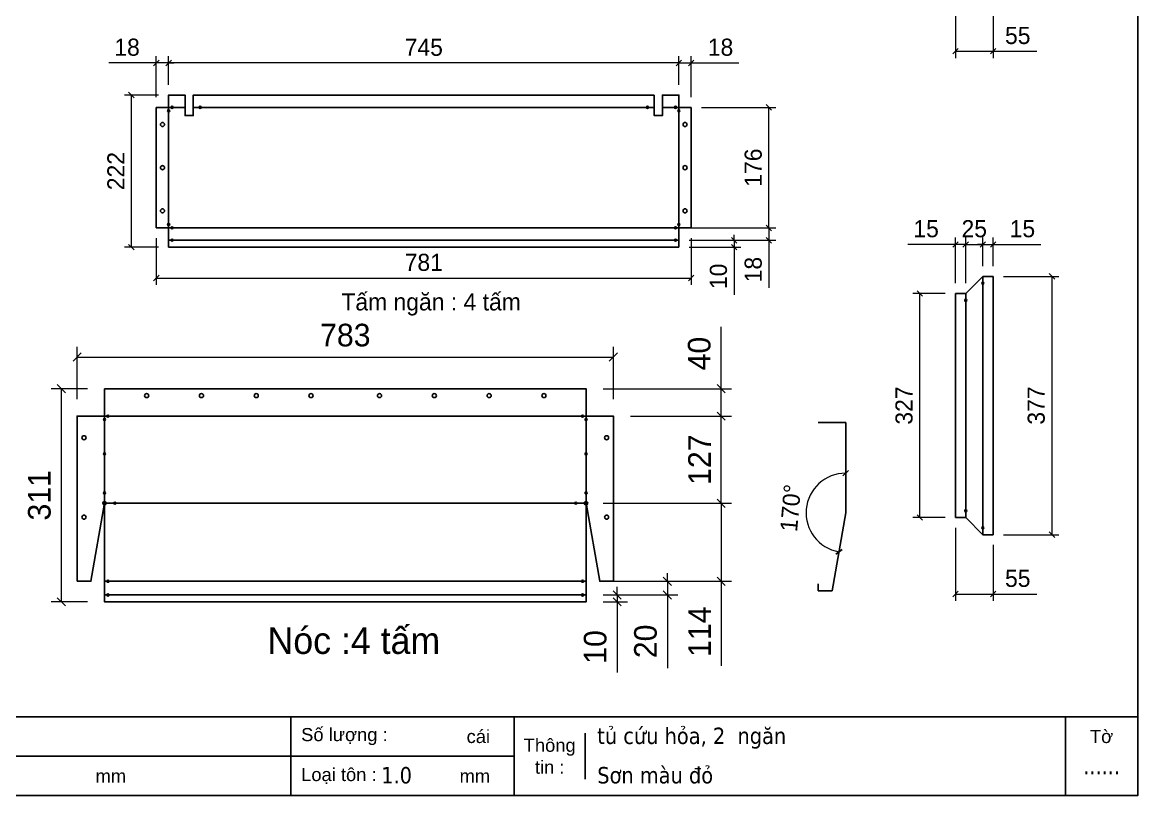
# Model space of a CAD drawing. Header units: millimetres. Extents: x 0 to 2846, y 0 to 2012.
# Drawn here: x 1218 to 2846, y 0 to 1129 of the extents above; entities that cross this region are included whole.
import ezdxf
from ezdxf.enums import TextEntityAlignment as Align

# ---------------------------------------------------------------- set-up
doc = ezdxf.new("R2010")
doc.units = ezdxf.units.MM
doc.layers.add('DIM', color=253, linetype='Continuous')
doc.layers.add('FIRE PROTECTION', color=1, linetype='Continuous')
doc.styles.add('Arial', font='arial.ttf')
doc.styles.add('Tahoma (Input Text)', font='tahoma.ttf')
doc.dimstyles.new('Dim-25', dxfattribs={"dimtxt": 25, "dimasz": 8, "dimexe": 10, "dimexo": 15, "dimgap": 10, "dimtad": 1, "dimdec": 0, "dimtxsty": 'Standard', "dimblk": 'OBLIQUE', "dimcen": 10, "dimclrd": 5, "dimclre": 5, "dimclrt": 3, "dimazin": 3, "dimtfac": 1, "dimtdec": 0, "dimtmove": 0, "dimatfit": 3, "dimldrblk": 'OBLIQUE', "dimlwd": 9, "dimlwe": 9})
doc.dimstyles.new('Dim-33', dxfattribs={"dimtxt": 33, "dimasz": 12, "dimexe": 15, "dimexo": 25, "dimgap": 15, "dimtad": 1, "dimdec": 0, "dimtxsty": 'Standard', "dimblk": 'OBLIQUE', "dimcen": 10, "dimclrd": 5, "dimclre": 5, "dimclrt": 3, "dimazin": 3, "dimtfac": 1, "dimtdec": 0, "dimtmove": 0, "dimatfit": 3, "dimldrblk": 'OPEN30', "dimlwd": 9, "dimlwe": 9})

# ---------------------------------------------------------------- blocks, each defined once
blk = doc.blocks.new('khungtenAsean2')
at = {"color": 7}
for p, q in [((2970, -1980), (0, -1980)), ((1680, -1980), (1680, -2100)), ((2020, -1980), (2020, -2100)), ((2860, -1980), (2860, -2100)), ((2128.3, -2005), (2128.3, -2075)), ((2020, -2040), (0, -2040))]:
    blk.add_line(p, q, dxfattribs=at)
blk.add_lwpolyline([(0, 0), (2970, 0), (2970, -2100), (0, -2100)], close=True, dxfattribs=at)
at = {"color": 2, "char_height": 20, "style": 'Arial'}
for s, insert, width, attachment_point in [('  Số lượng :', (1680, -2010), 917.634, 4), ('cái', (1947.6, -2010), 917.634, 4), ('Tờ', (2915, -2010), 110, 5), ('Thông\\Ptin :', (2074.2, -2040), 108.311, 5), ('mm', (1382.3, -2070), 917.634, 4), ('  Loại tôn :', (1680, -2070), 917.634, 4), ('mm', (1936.9, -2070), 917.634, 4)]:
    blk.add_mtext(s, dxfattribs=dict(at, insert=insert, width=width, attachment_point=attachment_point))
at = {"color": 1, "style": 'Tahoma (Input Text)', "flags": 8}
for tag, p in [('#01', (137.1, -2021.3)), ('#03', (506.6, -2019.3)), ('#05', (1106.6, -2021.3)), ('#07', (1834.7, -2021.3)), ('#09', (2146.7, -2021.3)), ('#02', (98.5, -2081.3)), ('#04', (486.1, -2081.3)), ('#06', (1065.3, -2081.3)), ('#08', (1817.4, -2081.3)), ('#10', (2146.7, -2081.3))]:
    blk.add_attdef(tag, p, '', height=25, dxfattribs=at)
blk.add_attdef('#11', text='', height=25, dxfattribs=at).set_placement((2915, -2067.3), align=Align.CENTER)
blk = doc.blocks.new('*D24')
at = {"color": 0, "linetype": 'ByBlock', "lineweight": -2}
for p, q in [((2172.4, 1065.4), (2180.4, 1073.4)), ((2198.4, 1073.4), (2190.4, 1065.4))]:
    blk.add_line(p, q, dxfattribs=at)
at = {"layer": 'Defpoints', "color": 0, "transparency": 16777216}
for p in [(2194.4, 1069.4), (2176.4, 1022.6), (2194.4, 1004.6)]:
    blk.add_point(p, dxfattribs=at)
at = {"layer": 'DIM', "color": 5, "lineweight": 9, "transparency": 16777216}
for p, q in [((2176.4, 1037.6), (2176.4, 1079.4)), ((2194.4, 1019.6), (2194.4, 1079.4)), ((2176.4, 1069.4), (2168.4, 1069.4)), ((2176.4, 1069.4), (2194.4, 1069.4)), ((2194.4, 1069.4), (2264, 1069.4))]:
    blk.add_line(p, q, dxfattribs=at)
at = {"layer": 'DIM', "color": 3, "transparency": 16777216, "insert": (2237.2, 1092.2), "char_height": 25, "attachment_point": 5}
blk.add_mtext('18', dxfattribs=at)
blk = doc.blocks.new('_Oblique')
at = {"color": 0, "linetype": 'ByBlock', "lineweight": -2}
blk.add_line((-0.5, -0.5), (0.5, 0.5), dxfattribs=at)
blk = doc.blocks.new('*D25')
at = {"color": 0, "linetype": 'ByBlock', "lineweight": -2}
for p, q in [((1435.4, 1073.4), (1427.4, 1065.4)), ((2172.4, 1065.4), (2180.4, 1073.4))]:
    blk.add_line(p, q, dxfattribs=at)
at = {"layer": 'Defpoints', "color": 0, "transparency": 16777216}
for p in [(1431.4, 1069.4), (1431.4, 1022.6), (2176.4, 1022.6)]:
    blk.add_point(p, dxfattribs=at)
at = {"layer": 'DIM', "color": 5, "lineweight": 9, "transparency": 16777216}
for p, q in [((1431.4, 1037.6), (1431.4, 1079.4)), ((2176.4, 1037.6), (2176.4, 1079.4)), ((2176.4, 1069.4), (1431.4, 1069.4))]:
    blk.add_line(p, q, dxfattribs=at)
at = {"layer": 'DIM', "color": 3, "transparency": 16777216, "insert": (1803.9, 1092.1), "char_height": 25, "attachment_point": 5}
blk.add_mtext('745', dxfattribs=at)
blk = doc.blocks.new('*D26')
at = {"color": 0, "linetype": 'ByBlock', "lineweight": -2}
for p, q in [((1409.4, 1065.4), (1417.4, 1073.4)), ((1435.4, 1073.4), (1427.4, 1065.4))]:
    blk.add_line(p, q, dxfattribs=at)
at = {"layer": 'Defpoints', "color": 0, "transparency": 16777216}
for p in [(1413.4, 1069.4), (1431.4, 1022.6), (1413.4, 1004.6)]:
    blk.add_point(p, dxfattribs=at)
at = {"layer": 'DIM', "color": 5, "lineweight": 9, "transparency": 16777216}
for p, q in [((1413.4, 1019.6), (1413.4, 1079.4)), ((1431.4, 1037.6), (1431.4, 1079.4)), ((1413.4, 1069.4), (1343.9, 1069.4)), ((1431.4, 1069.4), (1413.4, 1069.4)), ((1431.4, 1069.4), (1439.4, 1069.4))]:
    blk.add_line(p, q, dxfattribs=at)
at = {"layer": 'DIM', "color": 3, "transparency": 16777216, "insert": (1370.7, 1092.2), "char_height": 25, "attachment_point": 5}
blk.add_mtext('18', dxfattribs=at)
blk = doc.blocks.new('*D27')
at = {"color": 0, "linetype": 'ByBlock', "lineweight": -2}
for p, q in [((2253, 814.6), (2261, 806.6)), ((2261, 796.6), (2253, 804.6))]:
    blk.add_line(p, q, dxfattribs=at)
at = {"layer": 'Defpoints', "color": 0, "ltscale": 3, "transparency": 16777216}
for p in [(2176.4, 810.6), (2176.4, 800.6), (2257, 810.6)]:
    blk.add_point(p, dxfattribs=at)
at = {"layer": 'DIM', "color": 5, "lineweight": 9, "ltscale": 3, "transparency": 16777216}
for p, q in [((2257, 810.6), (2257, 818.6)), ((2191.4, 810.6), (2267, 810.6)), ((2191.4, 800.6), (2267, 800.6)), ((2257, 810.6), (2257, 800.6)), ((2257, 800.6), (2257, 731.2))]:
    blk.add_line(p, q, dxfattribs=at)
at = {"layer": 'DIM', "color": 3, "ltscale": 3, "transparency": 16777216, "insert": (2234.2, 757.9), "char_height": 25, "attachment_point": 5, "rotation": 90}
blk.add_mtext('10', dxfattribs=at)
blk = doc.blocks.new('*D28')
at = {"color": 0, "linetype": 'ByBlock', "lineweight": -2}
for p, q in [((2303.7, 832.6), (2311.7, 824.6)), ((2311.7, 806.6), (2303.7, 814.6))]:
    blk.add_line(p, q, dxfattribs=at)
at = {"layer": 'Defpoints', "color": 0, "ltscale": 3, "transparency": 16777216}
for p in [(2176.4, 828.6), (2307.7, 828.6), (2176.4, 810.6)]:
    blk.add_point(p, dxfattribs=at)
at = {"layer": 'DIM', "color": 5, "lineweight": 9, "ltscale": 3, "transparency": 16777216}
for p, q in [((2307.7, 828.6), (2307.7, 836.6)), ((2191.4, 828.6), (2317.7, 828.6)), ((2307.7, 828.6), (2307.7, 810.6)), ((2191.4, 810.6), (2317.7, 810.6)), ((2307.7, 810.6), (2307.7, 741.1))]:
    blk.add_line(p, q, dxfattribs=at)
at = {"layer": 'DIM', "color": 3, "ltscale": 3, "transparency": 16777216, "insert": (2285, 767.8), "char_height": 25, "attachment_point": 5, "rotation": 90}
blk.add_mtext('18', dxfattribs=at)
blk = doc.blocks.new('*D29')
at = {"color": 0, "linetype": 'ByBlock', "lineweight": -2}
for p, q in [((2311.7, 1000.6), (2303.7, 1008.6)), ((2303.7, 832.6), (2311.7, 824.6))]:
    blk.add_line(p, q, dxfattribs=at)
at = {"layer": 'Defpoints', "color": 0, "ltscale": 3, "transparency": 16777216}
for p in [(2194.4, 1004.6), (2307.7, 1004.6), (2194.4, 828.6)]:
    blk.add_point(p, dxfattribs=at)
at = {"layer": 'DIM', "color": 5, "lineweight": 9, "ltscale": 3, "transparency": 16777216}
for p, q in [((2209.4, 1004.6), (2317.7, 1004.6)), ((2307.7, 828.6), (2307.7, 1004.6)), ((2209.4, 828.6), (2317.7, 828.6))]:
    blk.add_line(p, q, dxfattribs=at)
at = {"layer": 'DIM', "color": 3, "ltscale": 3, "transparency": 16777216, "insert": (2285, 916.6), "char_height": 25, "attachment_point": 5, "rotation": 90}
blk.add_mtext('176', dxfattribs=at)
blk = doc.blocks.new('*D30')
at = {"color": 0, "linetype": 'ByBlock', "lineweight": -2}
for p, q in [((1380.9, 1018.6), (1372.9, 1026.6)), ((1372.9, 804.6), (1380.9, 796.6))]:
    blk.add_line(p, q, dxfattribs=at)
at = {"layer": 'Defpoints', "color": 0, "ltscale": 3, "transparency": 16777216}
for p in [(1431.4, 1022.6), (1376.9, 800.6), (1431.4, 800.6)]:
    blk.add_point(p, dxfattribs=at)
at = {"layer": 'DIM', "color": 5, "lineweight": 9, "ltscale": 3, "transparency": 16777216}
for p, q in [((1416.4, 1022.6), (1366.9, 1022.6)), ((1376.9, 1022.6), (1376.9, 800.6)), ((1416.4, 800.6), (1366.9, 800.6))]:
    blk.add_line(p, q, dxfattribs=at)
at = {"layer": 'DIM', "color": 3, "ltscale": 3, "transparency": 16777216, "insert": (1354.3, 911.6), "char_height": 25, "attachment_point": 5, "rotation": 90}
blk.add_mtext('222', dxfattribs=at)
blk = doc.blocks.new('*D37')
at = {"color": 0, "linetype": 'ByBlock', "lineweight": -2}
for p, q in [((1417.4, 759.5), (1409.4, 751.5)), ((2190.4, 751.5), (2198.4, 759.5))]:
    blk.add_line(p, q, dxfattribs=at)
at = {"layer": 'Defpoints', "color": 0, "ltscale": 3, "transparency": 16777216}
for p in [(1413.4, 828.6), (2194.4, 828.6), (2194.4, 755.5)]:
    blk.add_point(p, dxfattribs=at)
at = {"layer": 'DIM', "color": 5, "lineweight": 9, "ltscale": 3, "transparency": 16777216}
for p, q in [((1413.4, 813.6), (1413.4, 745.5)), ((2194.4, 813.6), (2194.4, 745.5)), ((1413.4, 755.5), (2194.4, 755.5))]:
    blk.add_line(p, q, dxfattribs=at)
at = {"layer": 'DIM', "color": 3, "ltscale": 3, "transparency": 16777216, "insert": (1803.9, 778.2), "char_height": 25, "attachment_point": 5}
blk.add_mtext('781', dxfattribs=at)
blk = doc.blocks.new('*D38')
at = {"color": 0, "linetype": 'ByBlock', "lineweight": -2}
for p, q in [((2244.1, 587.9), (2232.1, 599.9)), ((2232.1, 559.9), (2244.1, 547.9))]:
    blk.add_line(p, q, dxfattribs=at)
at = {"layer": 'Defpoints', "color": 0, "transparency": 16777216}
for p in [(2040.8, 593.9), (2238.1, 593.9), (2080.8, 553.9)]:
    blk.add_point(p, dxfattribs=at)
at = {"layer": 'DIM', "color": 5, "lineweight": 9, "transparency": 16777216}
for p, q in [((2238.1, 593.9), (2238.1, 684.4)), ((2065.8, 593.9), (2253.1, 593.9)), ((2238.1, 553.9), (2238.1, 593.9)), ((2105.8, 553.9), (2253.1, 553.9))]:
    blk.add_line(p, q, dxfattribs=at)
at = {"layer": 'DIM', "color": 3, "transparency": 16777216, "insert": (2206.2, 645.2), "char_height": 33, "attachment_point": 5, "rotation": 90}
blk.add_mtext('40', dxfattribs=at)
blk = doc.blocks.new('_Open30')
at = {"color": 0, "linetype": 'ByBlock', "lineweight": -2}
for p, q in [((-1, 0.27), (0, 0)), ((0, 0), (-1, -0.27)), ((0, 0), (-1, 0))]:
    blk.add_line(p, q, dxfattribs=at)
blk = doc.blocks.new('*D39')
at = {"color": 0, "linetype": 'ByBlock', "lineweight": -2}
for p, q in [((1280.7, 587.9), (1268.7, 599.9)), ((1268.7, 288.9), (1280.7, 276.9))]:
    blk.add_line(p, q, dxfattribs=at)
at = {"layer": 'Defpoints', "color": 0, "transparency": 16777216}
for p in [(1337.8, 593.9), (1274.7, 282.9), (1337.8, 282.9)]:
    blk.add_point(p, dxfattribs=at)
at = {"layer": 'DIM', "color": 5, "lineweight": 9, "transparency": 16777216}
for p, q in [((1312.8, 593.9), (1259.7, 593.9)), ((1274.7, 593.9), (1274.7, 282.9)), ((1312.8, 282.9), (1259.7, 282.9))]:
    blk.add_line(p, q, dxfattribs=at)
at = {"layer": 'DIM', "color": 3, "transparency": 16777216, "insert": (1242.8, 438.4), "char_height": 33, "attachment_point": 5, "rotation": 90}
blk.add_mtext('311', dxfattribs=at)
blk = doc.blocks.new('*D40')
at = {"color": 0, "linetype": 'ByBlock', "lineweight": -2}
for p, q in [((1303.8, 646.1), (1291.8, 634.1)), ((2074.8, 634.1), (2086.8, 646.1))]:
    blk.add_line(p, q, dxfattribs=at)
at = {"layer": 'Defpoints', "color": 0, "transparency": 16777216}
for p in [(2080.8, 640.1), (1297.8, 553.9), (2080.8, 553.9)]:
    blk.add_point(p, dxfattribs=at)
at = {"layer": 'DIM', "color": 5, "lineweight": 9, "transparency": 16777216}
for p, q in [((1297.8, 578.9), (1297.8, 655.1)), ((2080.8, 578.9), (2080.8, 655.1)), ((1297.8, 640.1), (2080.8, 640.1))]:
    blk.add_line(p, q, dxfattribs=at)
at = {"layer": 'DIM', "color": 3, "transparency": 16777216, "insert": (1689.3, 672), "char_height": 33, "attachment_point": 5}
blk.add_mtext('783', dxfattribs=at)
blk = doc.blocks.new('*D41')
at = {"color": 0, "linetype": 'ByBlock', "lineweight": -2}
for p, q in [((2080.2, 298.9), (2092.2, 286.9)), ((2092.2, 276.9), (2080.2, 288.9))]:
    blk.add_line(p, q, dxfattribs=at)
at = {"layer": 'Defpoints', "color": 0, "transparency": 16777216}
for p in [(2040.8, 292.9), (2040.8, 282.9), (2086.2, 292.9)]:
    blk.add_point(p, dxfattribs=at)
at = {"layer": 'DIM', "color": 5, "lineweight": 9, "transparency": 16777216}
for p, q in [((2086.2, 292.9), (2086.2, 304.9)), ((2065.8, 292.9), (2101.2, 292.9)), ((2065.8, 282.9), (2101.2, 282.9)), ((2086.2, 292.9), (2086.2, 282.9)), ((2086.2, 282.9), (2086.2, 180))]:
    blk.add_line(p, q, dxfattribs=at)
at = {"layer": 'DIM', "color": 3, "transparency": 16777216, "insert": (2054.3, 217), "char_height": 33, "attachment_point": 5, "rotation": 90}
blk.add_mtext('10', dxfattribs=at)
blk = doc.blocks.new('*D42')
at = {"color": 0, "linetype": 'ByBlock', "lineweight": -2}
for p, q in [((2153.6, 318.9), (2165.6, 306.9)), ((2165.6, 286.9), (2153.6, 298.9))]:
    blk.add_line(p, q, dxfattribs=at)
at = {"layer": 'Defpoints', "color": 0, "transparency": 16777216}
for p in [(2040.8, 312.9), (2040.8, 292.9), (2159.6, 292.9)]:
    blk.add_point(p, dxfattribs=at)
at = {"layer": 'DIM', "color": 5, "lineweight": 9, "transparency": 16777216}
for p, q in [((2065.8, 312.9), (2174.6, 312.9)), ((2159.6, 312.9), (2159.6, 324.9)), ((2159.6, 312.9), (2159.6, 292.9)), ((2065.8, 292.9), (2174.6, 292.9)), ((2159.6, 292.9), (2159.6, 186.3))]:
    blk.add_line(p, q, dxfattribs=at)
at = {"layer": 'DIM', "color": 3, "transparency": 16777216, "insert": (2127.7, 225.2), "char_height": 33, "attachment_point": 5, "rotation": 90}
blk.add_mtext('20', dxfattribs=at)
blk = doc.blocks.new('*D43')
at = {"color": 0, "linetype": 'ByBlock', "lineweight": -2}
for p, q in [((2244.1, 420.8), (2232.1, 432.8)), ((2232.1, 318.9), (2244.1, 306.9))]:
    blk.add_line(p, q, dxfattribs=at)
at = {"layer": 'Defpoints', "color": 0, "transparency": 16777216}
for p in [(2040.8, 426.8), (2080.8, 312.9), (2238.1, 312.9)]:
    blk.add_point(p, dxfattribs=at)
at = {"layer": 'DIM', "color": 5, "lineweight": 9, "transparency": 16777216}
for p, q in [((2065.8, 426.8), (2253.1, 426.8)), ((2238.1, 426.8), (2238.1, 312.9)), ((2105.8, 312.9), (2253.1, 312.9)), ((2238.1, 312.9), (2238.1, 189.5))]:
    blk.add_line(p, q, dxfattribs=at)
at = {"layer": 'DIM', "color": 3, "transparency": 16777216, "insert": (2206.5, 239.3), "char_height": 33, "attachment_point": 5, "rotation": 90}
blk.add_mtext('114', dxfattribs=at)
blk = doc.blocks.new('*D44')
at = {"color": 0, "linetype": 'ByBlock', "lineweight": -2}
for p, q in [((2244.1, 547.9), (2232.1, 559.9)), ((2232.1, 432.8), (2244.1, 420.8))]:
    blk.add_line(p, q, dxfattribs=at)
at = {"layer": 'Defpoints', "color": 0, "transparency": 16777216}
for p in [(2080.8, 553.9), (2238.1, 553.9), (2040.8, 426.8)]:
    blk.add_point(p, dxfattribs=at)
at = {"layer": 'DIM', "color": 5, "lineweight": 9, "transparency": 16777216}
for p, q in [((2105.8, 553.9), (2253.1, 553.9)), ((2238.1, 426.8), (2238.1, 553.9)), ((2065.8, 426.8), (2253.1, 426.8))]:
    blk.add_line(p, q, dxfattribs=at)
at = {"layer": 'DIM', "color": 3, "transparency": 16777216, "insert": (2206.5, 490.4), "char_height": 33, "attachment_point": 5, "rotation": 90}
blk.add_mtext('127', dxfattribs=at)
blk = doc.blocks.new('*D45')
at = {"color": 0, "linetype": 'ByBlock', "lineweight": -2}
for p, q in [((2415.9, 466.7), (2423.9, 474.7)), ((2405.3, 352.7), (2414.5, 359.2))]:
    blk.add_line(p, q, dxfattribs=at)
at = {"layer": 'Defpoints', "color": 0, "ltscale": 3, "transparency": 16777216}
for p in [(2419.9, 544.5), (2371.6, 444.7), (2419.9, 412.9), (2419.9, 412.9), (2399.9, 299)]:
    blk.add_point(p, dxfattribs=at)
at = {"layer": 'DIM', "color": 5, "lineweight": 9, "ltscale": 3, "transparency": 16777216}
blk.add_arc((2419.9, 412.9), 57.8, 90, 260.0405, dxfattribs=at)
at = {"layer": 'DIM', "color": 3, "ltscale": 3, "transparency": 16777216, "insert": (2339.6, 419.9), "char_height": 25, "attachment_point": 5, "rotation": 85.0203}
blk.add_mtext('170°', dxfattribs=at)
blk = doc.blocks.new('*D46')
at = {"color": 0, "linetype": 'ByBlock', "lineweight": -2}
for p, q in [((2616.1, 800.5), (2624.1, 808.5)), ((2639.1, 808.5), (2631.1, 800.5))]:
    blk.add_line(p, q, dxfattribs=at)
at = {"layer": 'Defpoints', "color": 0, "transparency": 16777216}
for p in [(2635.1, 804.5), (2620.1, 757.9), (2635.1, 757.9)]:
    blk.add_point(p, dxfattribs=at)
at = {"layer": 'DIM', "color": 5, "lineweight": 9, "transparency": 16777216}
for p, q in [((2620.1, 772.9), (2620.1, 814.5)), ((2635.1, 772.9), (2635.1, 814.5)), ((2620.1, 804.5), (2612.1, 804.5)), ((2620.1, 804.5), (2635.1, 804.5)), ((2635.1, 804.5), (2704.7, 804.5))]:
    blk.add_line(p, q, dxfattribs=at)
at = {"layer": 'DIM', "color": 3, "transparency": 16777216, "insert": (2677.9, 827.3), "char_height": 25, "attachment_point": 5}
blk.add_mtext('15', dxfattribs=at)
blk = doc.blocks.new('*D47')
at = {"color": 0, "linetype": 'ByBlock', "lineweight": -2}
for p, q in [((2599.1, 808.5), (2591.1, 800.5)), ((2616.1, 800.5), (2624.1, 808.5))]:
    blk.add_line(p, q, dxfattribs=at)
at = {"layer": 'Defpoints', "color": 0, "transparency": 16777216}
for p in [(2620.1, 804.5), (2620.1, 757.9), (2595.1, 732.9)]:
    blk.add_point(p, dxfattribs=at)
at = {"layer": 'DIM', "color": 5, "lineweight": 9, "transparency": 16777216}
for p, q in [((2595.1, 747.9), (2595.1, 814.5)), ((2620.1, 772.9), (2620.1, 814.5)), ((2595.1, 804.5), (2620.1, 804.5))]:
    blk.add_line(p, q, dxfattribs=at)
at = {"layer": 'DIM', "color": 3, "transparency": 16777216, "insert": (2607.6, 827.3), "char_height": 25, "attachment_point": 5}
blk.add_mtext('25', dxfattribs=at)
blk = doc.blocks.new('*D48')
at = {"color": 0, "linetype": 'ByBlock', "lineweight": -2}
for p, q in [((2576.1, 800.5), (2584.1, 808.5)), ((2599.1, 808.5), (2591.1, 800.5))]:
    blk.add_line(p, q, dxfattribs=at)
at = {"layer": 'Defpoints', "color": 0, "transparency": 16777216}
for p in [(2580.1, 804.5), (2580.1, 732.9), (2595.1, 732.9)]:
    blk.add_point(p, dxfattribs=at)
at = {"layer": 'DIM', "color": 5, "lineweight": 9, "transparency": 16777216}
for p, q in [((2580.1, 747.9), (2580.1, 814.5)), ((2595.1, 747.9), (2595.1, 814.5)), ((2580.1, 804.5), (2510.4, 804.5)), ((2595.1, 804.5), (2580.1, 804.5)), ((2595.1, 804.5), (2603.1, 804.5))]:
    blk.add_line(p, q, dxfattribs=at)
at = {"layer": 'DIM', "color": 3, "transparency": 16777216, "insert": (2537.3, 827.3), "char_height": 25, "attachment_point": 5}
blk.add_mtext('15', dxfattribs=at)
blk = doc.blocks.new('*D49')
at = {"color": 0, "linetype": 'ByBlock', "lineweight": -2}
for p, q in [((2725, 753.9), (2717, 761.9)), ((2717, 384.9), (2725, 376.9))]:
    blk.add_line(p, q, dxfattribs=at)
at = {"layer": 'Defpoints', "color": 0, "transparency": 16777216}
for p in [(2635.1, 757.9), (2635.1, 380.9), (2721, 380.9)]:
    blk.add_point(p, dxfattribs=at)
at = {"layer": 'DIM', "color": 5, "lineweight": 9, "transparency": 16777216}
for p, q in [((2650.1, 757.9), (2731, 757.9)), ((2721, 757.9), (2721, 380.9)), ((2650.1, 380.9), (2731, 380.9))]:
    blk.add_line(p, q, dxfattribs=at)
at = {"layer": 'DIM', "color": 3, "transparency": 16777216, "insert": (2698.2, 569.4), "char_height": 25, "attachment_point": 5, "rotation": 90}
blk.add_mtext('377', dxfattribs=at)
blk = doc.blocks.new('*D50')
at = {"color": 0, "linetype": 'ByBlock', "lineweight": -2}
for p, q in [((2584.1, 298.3), (2576.1, 290.3)), ((2631.1, 290.3), (2639.1, 298.3))]:
    blk.add_line(p, q, dxfattribs=at)
at = {"layer": 'Defpoints', "color": 0, "transparency": 16777216}
for p in [(2580.1, 405.9), (2635.1, 380.9), (2635.1, 294.3)]:
    blk.add_point(p, dxfattribs=at)
at = {"layer": 'DIM', "color": 5, "lineweight": 9, "transparency": 16777216}
for p, q in [((2580.1, 390.9), (2580.1, 284.3)), ((2635.1, 365.9), (2635.1, 284.3)), ((2580.1, 294.3), (2635.1, 294.3)), ((2635.1, 294.3), (2699.1, 294.3))]:
    blk.add_line(p, q, dxfattribs=at)
at = {"layer": 'DIM', "color": 3, "transparency": 16777216, "insert": (2671.1, 317), "char_height": 25, "attachment_point": 5}
blk.add_mtext('55', dxfattribs=at)
blk = doc.blocks.new('*D51')
at = {"color": 0, "linetype": 'ByBlock', "lineweight": -2}
for p, q in [((2532, 728.9), (2524, 736.9)), ((2524, 409.9), (2532, 401.9))]:
    blk.add_line(p, q, dxfattribs=at)
at = {"layer": 'Defpoints', "color": 0, "transparency": 16777216}
for p in [(2528, 732.9), (2580.1, 732.9), (2580.1, 405.9)]:
    blk.add_point(p, dxfattribs=at)
at = {"layer": 'DIM', "color": 5, "lineweight": 9, "transparency": 16777216}
for p, q in [((2565.1, 732.9), (2518, 732.9)), ((2528, 405.9), (2528, 732.9)), ((2565.1, 405.9), (2518, 405.9))]:
    blk.add_line(p, q, dxfattribs=at)
at = {"layer": 'DIM', "color": 3, "transparency": 16777216, "insert": (2505.2, 569.4), "char_height": 25, "attachment_point": 5, "rotation": 90}
blk.add_mtext('327', dxfattribs=at)
blk = doc.blocks.new('*D56')
at = {"color": 0, "linetype": 'ByBlock', "lineweight": -2}
for p, q in [((2584.1, 1090.6), (2576.1, 1082.6)), ((2631.1, 1082.6), (2639.1, 1090.6))]:
    blk.add_line(p, q, dxfattribs=at)
at = {"layer": 'Defpoints', "color": 0, "transparency": 16777216}
for p in [(2580.1, 1198.2), (2635.1, 1173.2), (2635.1, 1086.6)]:
    blk.add_point(p, dxfattribs=at)
at = {"layer": 'DIM', "color": 5, "lineweight": 9, "transparency": 16777216}
for p, q in [((2580.1, 1183.2), (2580.1, 1076.6)), ((2635.1, 1158.2), (2635.1, 1076.6)), ((2580.1, 1086.6), (2635.1, 1086.6)), ((2635.1, 1086.6), (2699.1, 1086.6))]:
    blk.add_line(p, q, dxfattribs=at)
at = {"layer": 'DIM', "color": 3, "transparency": 16777216, "insert": (2671.1, 1109.3), "char_height": 25, "attachment_point": 5}
blk.add_mtext('55', dxfattribs=at)

msp = doc.modelspace()

# ---------------------------------------------------------------- linework, layer by layer
at = {"color": 7}
for p, q in [((2176.4, 1022.6), (2176.4, 828.6)), ((1413.4, 1004.6), (1413.4, 828.6)), ((1413.4, 1004.6), (1431.4, 1004.6)), ((2176.4, 1004.6), (2194.4, 1004.6)), ((2194.4, 1004.6), (2194.4, 828.6)), ((1413.4, 828.6), (1431.4, 828.6)), ((1431.4, 828.6), (1431.4, 800.6)), ((2176.4, 828.6), (2176.4, 800.6)), ((2176.4, 828.6), (2194.4, 828.6)), ((1431.4, 810.6), (2176.4, 810.6)), ((1431.4, 800.6), (2176.4, 800.6)), ((2620.1, 757.9), (2595.1, 732.9)), ((2635.1, 757.9), (2620.1, 757.9)), ((2595.1, 732.9), (2580.1, 732.9)), ((2595.1, 405.9), (2580.1, 405.9)), ((2595.1, 405.9), (2620.1, 380.9)), ((2635.1, 380.9), (2620.1, 380.9))]:
    msp.add_line(p, q, dxfattribs=at)
at = {"ltscale": 3}
for p, q in [((1431.4, 1004.6), (1455.4, 1004.6)), ((1467.4, 1004.6), (2140.4, 1004.6)), ((2152.4, 1004.6), (2176.4, 1004.6)), ((2379.9, 299), (2379.9, 309))]:
    msp.add_line(p, q, dxfattribs=at)
for p, q in [((1337.8, 593.9), (2040.8, 593.9)), ((1297.8, 553.9), (2080.8, 553.9)), ((2080.8, 553.9), (2080.8, 313.9)), ((1337.8, 426.8), (2040.8, 426.8)), ((1337.8, 312.9), (2040.8, 312.9)), ((1337.8, 292.9), (2040.8, 292.9)), ((1337.8, 282.9), (2040.8, 282.9))]:
    msp.add_line(p, q)
at = {"color": 7}
msp.add_lwpolyline([(2140.4, 1022.6), (2140.4, 992.6), (2152.4, 992.6), (2152.4, 1022.6), (2176.4, 1022.6), (2176.4, 828.6), (1431.4, 828.6), (1431.4, 1022.6), (1455.4, 1022.6), (1455.4, 992.6), (1467.4, 992.6), (1467.4, 1022.6)], close=True, dxfattribs=at)
for points in [[(2620.1, 380.9), (2620.1, 757.9)], [(2635.1, 380.9), (2635.1, 757.9)], [(2580.1, 405.9), (2580.1, 732.9)], [(2595.1, 405.9), (2595.1, 732.9)]]:
    msp.add_lwpolyline(points, dxfattribs=at)
msp.add_lwpolyline([(1337.8, 593.9), (2040.8, 593.9), (2040.8, 282.9), (1337.8, 282.9)], close=True)
at = {"color": 7, "linetype": 'Continuous'}
for points in [[(1297.8, 312.9), (1297.8, 553.9), (1337.8, 553.9), (1337.8, 426.8), (1317.8, 312.9)], [(2080.8, 312.9), (2080.8, 553.9), (2040.8, 553.9), (2040.8, 426.8), (2060.8, 312.9)]]:
    msp.add_lwpolyline(points, close=True, dxfattribs=at)
at = {"color": 2, "ltscale": 3}
for centre, radius in [((1431.4, 999.6), 1.5), ((1436.4, 1004.6), 1.5), ((1477.4, 1004.6), 1.5), ((2130.4, 1004.6), 1.5), ((2171.4, 1004.6), 1.5), ((2176.4, 999.6), 1.5), ((1431.4, 833.6), 1.5), ((2176.4, 833.6), 1.5), ((1436.4, 828.6), 1.5), ((2171.4, 828.6), 1.5), ((1436.4, 810.6), 1.5), ((2171.4, 810.6), 1.5), ((1399.3, 583.9), 3), ((1479.3, 583.9), 3), ((1559.3, 583.9), 3), ((1639.3, 583.9), 3), ((1739.3, 583.9), 3), ((1819.3, 583.9), 3), ((1899.3, 583.9), 3), ((1979.3, 583.9), 3), ((1307.8, 522.4), 3), ((2070.8, 522.4), 3), ((1337.8, 426.8), 2.5), ((2040.8, 426.8), 2.5), ((1307.8, 406.5), 3), ((2070.8, 406.5), 3)]:
    msp.add_circle(centre, radius, dxfattribs=at)
at = {"color": 7}
for centre in [(1422.4, 979.6), (2185.4, 979.6), (1422.4, 916.6), (2185.4, 916.6), (1422.4, 853.6), (2185.4, 853.6)]:
    msp.add_circle(centre, 3, dxfattribs=at)
at = {"color": 2}
for centre in [(2620.1, 747.9), (2595.1, 722.9), (1342.8, 553.9), (2035.8, 553.9), (1337.8, 548.9), (2040.8, 548.9), (1337.8, 498.9), (2040.8, 498.9), (1337.8, 441.8), (2040.8, 441.8), (1352.8, 426.8), (2025.8, 426.8), (2595.1, 415.9), (2620.1, 390.9), (1342.8, 312.9), (2035.8, 312.9), (1342.8, 292.9), (2035.8, 292.9)]:
    msp.add_circle(centre, 1.5, dxfattribs=at)
at = {"layer": 'FIRE PROTECTION', "linetype": 'Continuous'}
for p, q in [((2379.9, 544.5), (2419.9, 544.5)), ((2419.9, 544.5), (2419.9, 412.9)), ((2419.9, 412.9), (2399.9, 299)), ((2399.9, 299), (2379.9, 299))]:
    msp.add_line(p, q, dxfattribs=at)

# ---------------------------------------------------------------- block references
at = {"color": 7}
ref = msp.add_blockref('khungtenAsean2', (0, 2012.5), dxfattribs=dict(at, xscale=0.9583200000093938, yscale=0.9583200000093938, zscale=0.9583200000093938))
ref.add_attrib('#11', '......', dxfattribs={"color": 1, "height": 23.96, "style": 'Tahoma (Input Text)'}).set_placement((2793.5, 31.3), align=Align.CENTER)
ref.add_attrib('#09', 'tủ cứu hỏa, 2  ngăn', (2057.2, 75.4), dxfattribs={"color": 1, "height": 23.958, "style": 'Tahoma (Input Text)'})
ref.add_attrib('#10', 'Sơn màu đỏ', (2057.2, 17.9), dxfattribs={"color": 1, "height": 23.96, "style": 'Tahoma (Input Text)'})
ref.add_attrib('#08', '1.0', (1741.7, 17.9), dxfattribs={"color": 1, "height": 23.96, "style": 'Tahoma (Input Text)'})

# ---------------------------------------------------------------- texts
at = {"color": 2, "attachment_point": 5}
for s, insert, char_height, width in [('Tấm ngăn : 4 tấm', (1814.6, 716.9), 25, 925), ('Nóc :4 tấm', (1701.8, 226.1), 39, 974)]:
    msp.add_mtext(s, dxfattribs=dict(at, insert=insert, char_height=char_height, width=width))

# ---------------------------------------------------------------- dimensions: what is measured, and where the dimension line sits
at = {"layer": 'DIM', "color": 7}
for base, p1, p2, picture, middle in [((2635.1, 1086.6), (2580.1, 1198.2), (2635.1, 1173.2), '*D56', (2671.1, 1109.3)), ((1413.4, 1069.4), (1431.4, 1022.6), (1413.4, 1004.6), '*D26', (1370.7, 1092.2)), ((1431.4, 1069.4), (2176.4, 1022.6), (1431.4, 1022.6), '*D25', (1803.9, 1092.1)), ((2194.4, 1069.4), (2176.4, 1022.6), (2194.4, 1004.6), '*D24', (2237.2, 1092.2)), ((2580.1, 804.5), (2595.1, 732.9), (2580.1, 732.9), '*D48', (2537.3, 827.3)), ((2635.1, 804.5), (2620.1, 757.9), (2635.1, 757.9), '*D46', (2677.9, 827.3)), ((2635.1, 294.3), (2580.1, 405.9), (2635.1, 380.9), '*D50', (2671.1, 317))]:
    dim = msp.add_linear_dim(base=base, p1=p1, p2=p2, dimstyle='Dim-25', dxfattribs=at)
    dim.commit()
    dim.dimension.update_dxf_attribs({"geometry": picture, "text_midpoint": middle})
at = {"layer": 'DIM', "ltscale": 3}
for base, p1, p2, picture, middle in [((1376.9, 800.6), (1431.4, 1022.6), (1431.4, 800.6), '*D30', (1354.3, 911.6)), ((2307.7, 1004.6), (2194.4, 828.6), (2194.4, 1004.6), '*D29', (2285, 916.6))]:
    dim = msp.add_linear_dim(base=base, p1=p1, p2=p2, angle=90, dimstyle='Dim-25', dxfattribs=at)
    dim.commit()
    dim.dimension.update_dxf_attribs({"geometry": picture, "text_midpoint": middle})
for base, p1, p2, picture, middle in [((2307.7, 828.6), (2176.4, 810.6), (2176.4, 828.6), '*D28', (2307.7, 767.8)), ((2257, 810.6), (2176.4, 800.6), (2176.4, 810.6), '*D27', (2257, 757.9))]:
    dim = msp.add_linear_dim(base=base, p1=p1, p2=p2, angle=90, dimstyle='Dim-25', dxfattribs=at)
    dim.commit()
    dim.dimension.update_dxf_attribs({"geometry": picture, "text_midpoint": middle, "dimtype": 160})
at = {"layer": 'DIM', "color": 7}
dim = msp.add_linear_dim(base=(2620.1, 804.5), p1=(2595.1, 732.9), p2=(2620.1, 757.9), dimstyle='Dim-25', dxfattribs=at)
dim.commit()
dim.dimension.update_dxf_attribs({"geometry": '*D47', "text_midpoint": (2607.6, 804.5), "dimtype": 160})
at = {"layer": 'DIM', "ltscale": 3}
dim = msp.add_linear_dim(base=(2194.4, 755.5), p1=(1413.4, 828.6), p2=(2194.4, 828.6), dimstyle='Dim-25', dxfattribs=at)
dim.commit()
dim.dimension.update_dxf_attribs({"geometry": '*D37', "text_midpoint": (1803.9, 778.2)})
at = {"layer": 'DIM', "color": 7}
for base, p1, p2, picture, middle in [((2721, 380.9), (2635.1, 757.9), (2635.1, 380.9), '*D49', (2698.2, 569.4)), ((2528, 732.9), (2580.1, 405.9), (2580.1, 732.9), '*D51', (2505.2, 569.4))]:
    dim = msp.add_linear_dim(base=base, p1=p1, p2=p2, angle=90, dimstyle='Dim-25', dxfattribs=at)
    dim.commit()
    dim.dimension.update_dxf_attribs({"geometry": picture, "text_midpoint": middle})
at = {"layer": 'DIM'}
dim = msp.add_linear_dim(base=(2080.8, 640.1), p1=(1297.8, 553.9), p2=(2080.8, 553.9), dimstyle='Dim-33', dxfattribs=at)
dim.commit()
dim.dimension.update_dxf_attribs({"geometry": '*D40', "text_midpoint": (1689.3, 672)})
for base, p1, p2, picture, middle in [((2238.1, 593.9), (2080.8, 553.9), (2040.8, 593.9), '*D38', (2206.2, 645.2)), ((1274.7, 282.9), (1337.8, 593.9), (1337.8, 282.9), '*D39', (1242.8, 438.4)), ((2238.1, 553.9), (2040.8, 426.8), (2080.8, 553.9), '*D44', (2206.5, 490.4))]:
    dim = msp.add_linear_dim(base=base, p1=p1, p2=p2, angle=90, dimstyle='Dim-33', dxfattribs=at)
    dim.commit()
    dim.dimension.update_dxf_attribs({"geometry": picture, "text_midpoint": middle})
at = {"layer": 'DIM', "ltscale": 3}
dim = msp.add_angular_dim_2l(base=(2371.6, 444.7), line1=((2419.9, 544.5), (2419.9, 412.9)), line2=((2419.9, 412.9), (2399.9, 299)), dimstyle='Dim-25', dxfattribs=at)
dim.commit()
dim.dimension.update_dxf_attribs({"geometry": '*D45', "text_midpoint": (2339.6, 419.9)})
at = {"layer": 'DIM'}
for base, p1, p2, picture, middle in [((2238.1, 312.9), (2040.8, 426.8), (2080.8, 312.9), '*D43', (2238.1, 239.3)), ((2159.6, 292.9), (2040.8, 312.9), (2040.8, 292.9), '*D42', (2159.6, 225.2)), ((2086.2, 292.9), (2040.8, 282.9), (2040.8, 292.9), '*D41', (2086.2, 217))]:
    dim = msp.add_linear_dim(base=base, p1=p1, p2=p2, angle=90, dimstyle='Dim-33', dxfattribs=at)
    dim.commit()
    dim.dimension.update_dxf_attribs({"geometry": picture, "text_midpoint": middle, "dimtype": 160})

doc.saveas('drawing.dxf')
